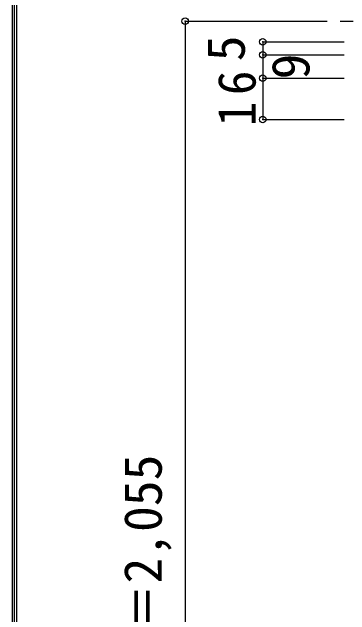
# Model space of a CAD drawing. Units: millimetres at full size, sheet at 1:5; details may follow other scales. Extents: x -973 to 977, y -718 to 696.
# Drawn here: x -973.3 to -842.6, y -349.8 to -116.6 of the extents above; entities that cross this region are included whole.
import ezdxf
from ezdxf.enums import TextEntityAlignment as Align

# ---------------------------------------------------------------- set-up
doc = ezdxf.new("R2010")
doc.units = ezdxf.units.MM
doc.header["$LTSCALE"] = 5
doc.header["$PDMODE"] = 32
doc.header["$PDSIZE"] = 2.5
doc.linetypes.add('CHAIN1', pattern=[8, 5, -1, 1, -1])
for name, color, linetype in [('0-1_通り芯', 4, 'CHAIN1'), ('0-B_寸法', 7, 'Continuous'), ('F-1_枠', 6, 'Continuous')]:
    doc.layers.add(name, color=color, linetype=linetype)
doc.styles.add('ＭＳ ゴシック', font='')
doc.styles.get('ＭＳ ゴシック').set_extended_font_data('MS Gothic')

msp = doc.modelspace()

# ---------------------------------------------------------------- linework, layer by layer
at = {"layer": '0-1_通り芯'}
msp.add_line((-876.388, -120.141), (-426.388, -120.141), dxfattribs=at)
at = {"layer": '0-B_寸法', "color": 4}
for p, q in [((-906.388, -120.141), (-906.388, -578.141)), ((-906.388, -120.141), (-876.388, -120.141)), ((-876.388, -128.141), (-876.388, -133.141)), ((-876.388, -128.141), (-844.888, -128.141)), ((-876.388, -133.141), (-876.388, -142.141)), ((-876.388, -133.141), (-844.888, -133.141)), ((-876.388, -142.141), (-876.388, -158.141)), ((-876.388, -142.141), (-844.888, -142.141)), ((-876.388, -158.141), (-844.888, -158.141))]:
    msp.add_line(p, q, dxfattribs=at)
at = {"layer": '0-B_寸法'}
for p in [(-906.388, -120.141), (-876.388, -128.141), (-876.388, -133.141), (-876.388, -142.141), (-876.388, -158.141)]:
    msp.add_point(p, dxfattribs=at)
at = {"layer": 'F-1_枠'}
for p, q in [((-973.347, 695.833), (-973.347, -700.833)), ((-972.514, 695.833), (-972.514, -700.833)), ((-971.68, 695.833), (-971.68, -700.833))]:
    msp.add_line(p, q, dxfattribs=at)

# ---------------------------------------------------------------- texts
at = {"layer": '0-B_寸法', "style": 'ＭＳ ゴシック'}
for s, p in [('5', (-878.888, -135.641)), ('9', (-853.888, -142.641)), ('ＲＯＨ＝2,055', (-911.029, -417.641))]:
    msp.add_text(s, height=14.66, rotation=90, dxfattribs=at).set_placement(p, align=Align.BOTTOM_LEFT)
at = {"layer": '0-B_寸法', "insert": (-878.888, -160.766), "char_height": 14.66, "attachment_point": 7, "rotation": 90, "style": 'ＭＳ ゴシック'}
msp.add_mtext('\\T1.27;\\W0.95;16', dxfattribs=at)

doc.saveas('drawing.dxf')
